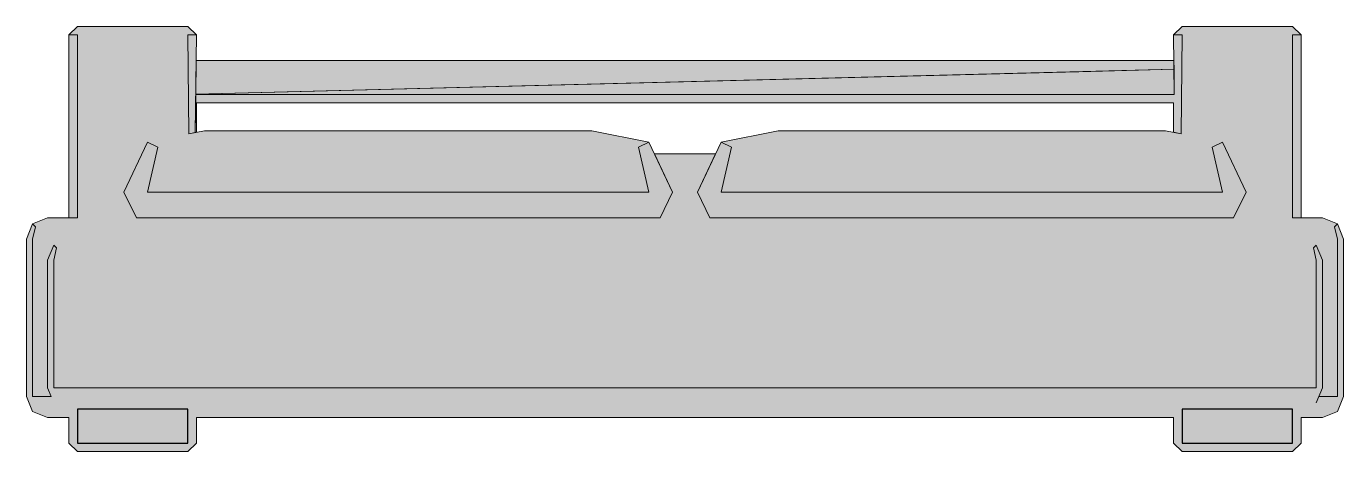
# Model space of a CAD drawing. Header units: millimetres. Extents: x 0 to 1800, y 0 to 581.
import ezdxf

# ---------------------------------------------------------------- set-up
doc = ezdxf.new("R2010")
doc.units = ezdxf.units.MM
doc.layers.add('COLOR_FILL', color=7, linetype='Continuous')
doc.layers.add('FURN', color=7, linetype='Continuous', lineweight=25)

msp = doc.modelspace()

# ---------------------------------------------------------------- hatches: boundary and pattern name
at = {"layer": 'COLOR_FILL', "true_color": 0xcfc4b4}
for points in [[(12.3, 307.1), (8.5, 310.9), (29, 319.4), (69.7, 319.4), (69.7, 569), (58.1, 569), (69.7, 580.6), (220.6, 580.6), (232.3, 569), (220.6, 569), (222.1, 434), (243.3, 438.2), (772.8, 438.2), (850.6, 422.7), (836.3, 415.9), (850.6, 354.2), (165.6, 354.2), (179.8, 415.9), (165.6, 422.7), (133.3, 354.2), (150.3, 319.4), (865.9, 319.4), (882.8, 354.2), (858.2, 406.5), (941.8, 406.5), (917.2, 354.2), (934.1, 319.4), (1649.7, 319.4), (1666.7, 354.2), (1634.5, 422.7), (1620.2, 415.9), (1634.5, 354.2), (949.4, 354.2), (963.7, 415.9), (949.4, 422.7), (1027.2, 438.2), (1556.7, 438.2), (1577.9, 434), (1579.4, 569), (1567.7, 569), (1579.4, 580.6), (1730.3, 580.6), (1741.9, 569), (1730.3, 569), (1730.3, 319.4), (1771, 319.4), (1791.5, 310.9), (1787.7, 307.1), (1791.5, 290.3), (1791.5, 75.5), (1766.2, 75.5), (1771, 87.1), (1771, 261.3), (1762.5, 281.8), (1758.7, 278.1), (1762.5, 261.3), (1762.5, 87.1), (1741.9, 87.1), (37.5, 87.1), (37.5, 261.3), (41.3, 278.1), (37.5, 281.8), (29, 261.3), (29, 87.1), (33.8, 75.5), (8.5, 75.5), (8.5, 290.3), (12.3, 307.1)], [(1568.1, 534.2), (1568.2, 522), (1438.2, 518.7), (231.4, 488.3), (231.9, 534.2), (1568.1, 534.2)], [(1568.2, 522), (1568.6, 487.7), (231.4, 487.7), (231.4, 488.3), (1568.2, 522)], [(69.7, 11.6), (69.7, 58.1), (220.6, 58.1), (220.6, 11.6), (69.7, 11.6)], [(1730.3, 58.1), (1730.3, 11.6), (1579.4, 11.6), (1579.4, 58.1), (1730.3, 58.1)]]:
    msp.add_hatch(color=7, dxfattribs=at).paths.add_polyline_path(points)
at = {"layer": 'COLOR_FILL', "true_color": 0xc3b8a8}
for points in [[(58.1, 569), (69.7, 569), (69.7, 319.4), (58.1, 319.4), (58.1, 569)], [(232.3, 569), (230.9, 435.7), (222.1, 434), (220.6, 569), (232.3, 569)], [(232.3, 436), (230.9, 435.7), (231.4, 487.7), (1568.6, 487.7), (1567.7, 569), (1579.4, 569), (1577.9, 434), (1567.7, 436), (1567.7, 476.1), (232.3, 476.1), (232.3, 436)], [(1730.3, 569), (1741.9, 569), (1741.9, 319.4), (1730.3, 319.4), (1730.3, 569)], [(133.3, 354.2), (165.6, 422.7), (179.8, 415.9), (165.6, 354.2), (850.6, 354.2), (836.3, 415.9), (850.6, 422.7), (882.8, 354.2), (865.9, 319.4), (150.3, 319.4), (133.3, 354.2)], [(1649.7, 319.4), (934.1, 319.4), (917.2, 354.2), (949.4, 422.7), (963.7, 415.9), (949.4, 354.2), (1634.5, 354.2), (1620.2, 415.9), (1634.5, 422.7), (1666.7, 354.2), (1649.7, 319.4)]]:
    msp.add_hatch(color=7, dxfattribs=at).paths.add_polyline_path(points)
h = msp.add_hatch(color=7, dxfattribs=at)
h.paths.add_polyline_path([(0, 290.3), (8.5, 310.9), (12.3, 307.1), (8.5, 290.3), (8.5, 75.5), (33.8, 75.5), (29, 87.1), (29, 261.3), (37.5, 281.8), (41.3, 278.1), (37.5, 261.3), (37.5, 87.1), (58.1, 87.1), (1762.5, 87.1), (1762.5, 261.3), (1758.7, 278.1), (1762.5, 281.8), (1771, 261.3), (1771, 87.1), (1762.5, 66.6), (1766.2, 75.5), (1791.5, 75.5), (1791.5, 290.3), (1787.7, 307.1), (1791.5, 310.9), (1800, 290.3), (1800, 75.5), (1791.5, 55), (1771, 46.5), (1741.9, 46.5), (1741.9, 11.6), (1730.3, 0), (1579.4, 0), (1567.7, 11.6), (1567.7, 46.5), (232.3, 46.5), (232.3, 11.6), (220.6, 0), (69.7, 0), (58.1, 11.6), (58.1, 46.5), (29, 46.5), (8.5, 55), (0, 75.5), (0, 290.3)])
h.paths.add_polyline_path([(1579.4, 58.1), (1579.4, 11.6), (1730.3, 11.6), (1730.3, 58.1), (1579.4, 58.1)], flags=0)
h.paths.add_polyline_path([(220.6, 11.6), (220.6, 58.1), (69.7, 58.1), (69.7, 11.6), (220.6, 11.6)], flags=0)

# ---------------------------------------------------------------- linework, layer by layer
at = {"layer": 'FURN', "lineweight": 18, "true_color": 0x4b453e}
for points in [[(12.3, 307.1), (8.5, 310.9), (29, 319.4), (69.7, 319.4), (69.7, 569), (58.1, 569), (69.7, 580.6), (220.6, 580.6), (232.3, 569), (220.6, 569), (222.1, 434), (243.3, 438.2), (772.8, 438.2), (850.6, 422.7), (836.3, 415.9), (850.6, 354.2), (165.6, 354.2), (179.8, 415.9), (165.6, 422.7), (133.3, 354.2), (150.3, 319.4), (865.9, 319.4), (882.8, 354.2), (858.2, 406.5), (941.8, 406.5), (917.2, 354.2), (934.1, 319.4), (1649.7, 319.4), (1666.7, 354.2), (1634.5, 422.7), (1620.2, 415.9), (1634.5, 354.2), (949.4, 354.2), (963.7, 415.9), (949.4, 422.7), (1027.2, 438.2), (1556.7, 438.2), (1577.9, 434), (1579.4, 569), (1567.7, 569), (1579.4, 580.6), (1730.3, 580.6), (1741.9, 569), (1730.3, 569), (1730.3, 319.4), (1771, 319.4), (1791.5, 310.9), (1787.7, 307.1), (1791.5, 290.3), (1791.5, 75.5), (1766.2, 75.5), (1771, 87.1), (1771, 261.3), (1762.5, 281.8), (1758.7, 278.1), (1762.5, 261.3), (1762.5, 87.1), (1741.9, 87.1), (37.5, 87.1), (37.5, 261.3), (41.3, 278.1), (37.5, 281.8), (29, 261.3), (29, 87.1), (33.8, 75.5), (8.5, 75.5), (8.5, 290.3), (12.3, 307.1)], [(58.1, 569), (69.7, 569), (69.7, 319.4), (58.1, 319.4), (58.1, 569)], [(232.3, 569), (230.9, 435.7), (222.1, 434), (220.6, 569), (232.3, 569)], [(232.3, 436), (230.9, 435.7), (231.4, 487.7), (1568.6, 487.7), (1567.7, 569), (1579.4, 569), (1577.9, 434), (1567.7, 436), (1567.7, 476.1), (232.3, 476.1), (232.3, 436)], [(1730.3, 569), (1741.9, 569), (1741.9, 319.4), (1730.3, 319.4), (1730.3, 569)], [(1568.1, 534.2), (1568.2, 522), (1438.2, 518.7), (231.4, 488.3), (231.9, 534.2), (1568.1, 534.2)], [(1568.2, 522), (1568.6, 487.7), (231.4, 487.7), (231.4, 488.3), (1568.2, 522)], [(133.3, 354.2), (165.6, 422.7), (179.8, 415.9), (165.6, 354.2), (850.6, 354.2), (836.3, 415.9), (850.6, 422.7), (882.8, 354.2), (865.9, 319.4), (150.3, 319.4), (133.3, 354.2)], [(1649.7, 319.4), (934.1, 319.4), (917.2, 354.2), (949.4, 422.7), (963.7, 415.9), (949.4, 354.2), (1634.5, 354.2), (1620.2, 415.9), (1634.5, 422.7), (1666.7, 354.2), (1649.7, 319.4)], [(0, 290.3), (8.5, 310.9), (12.3, 307.1), (8.5, 290.3), (8.5, 75.5), (33.8, 75.5), (29, 87.1), (29, 261.3), (37.5, 281.8), (41.3, 278.1), (37.5, 261.3), (37.5, 87.1), (58.1, 87.1), (1762.5, 87.1), (1762.5, 261.3), (1758.7, 278.1), (1762.5, 281.8), (1771, 261.3), (1771, 87.1), (1762.5, 66.6), (1766.2, 75.5), (1791.5, 75.5), (1791.5, 290.3), (1787.7, 307.1), (1791.5, 310.9), (1800, 290.3), (1800, 75.5), (1791.5, 55), (1771, 46.5), (1741.9, 46.5), (1741.9, 11.6), (1730.3, 0), (1579.4, 0), (1567.7, 11.6), (1567.7, 46.5), (232.3, 46.5), (232.3, 11.6), (220.6, 0), (69.7, 0), (58.1, 11.6), (58.1, 46.5), (29, 46.5), (8.5, 55), (0, 75.5), (0, 290.3)], [(69.7, 11.6), (69.7, 58.1), (220.6, 58.1), (220.6, 11.6), (69.7, 11.6)], [(1730.3, 58.1), (1730.3, 11.6), (1579.4, 11.6), (1579.4, 58.1), (1730.3, 58.1)]]:
    msp.add_lwpolyline(points, close=True, dxfattribs=at)
at = {"layer": 'FURN'}
for points in [[(220.6, 11.6), (220.6, 58.1), (69.7, 58.1), (69.7, 11.6), (220.6, 11.6)], [(1579.4, 58.1), (1579.4, 11.6), (1730.3, 11.6), (1730.3, 58.1), (1579.4, 58.1)]]:
    msp.add_lwpolyline(points, close=True, dxfattribs=at)

doc.saveas('drawing.dxf')
